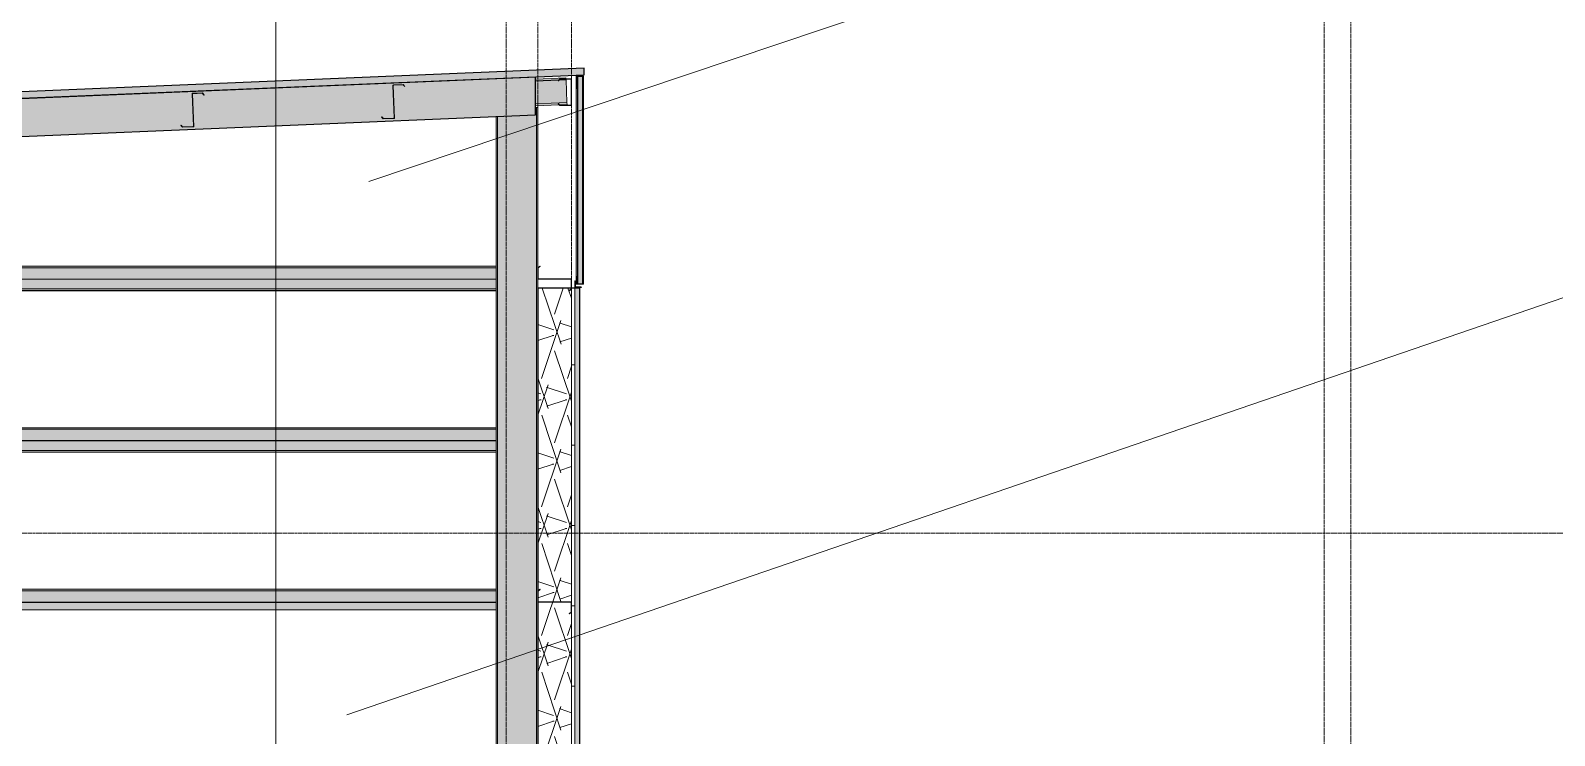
# Model space of a CAD drawing. Header units: inches. Extents: x -23445 to -32, y -314 to 853.
# Drawn here: x -7435.8 to -6980.8, y 201.4 to 411.9 of the extents above; entities that cross this region are included whole.
import ezdxf

# ---------------------------------------------------------------- set-up
doc = ezdxf.new("R2010")
doc.units = ezdxf.units.IN
doc.header["$MEASUREMENT"] = 0
doc.linetypes.add('Grid Line 1_2_', pattern=[0.875, 0.5, -0.125, 0.125, -0.125])
for name, color, linetype, lineweight in [('A-ANNO-IDEN', 131, 'Continuous', 9), ('A-CLNG', 13, 'Continuous', 9), ('A-CLNG-PATT', 13, 'Continuous', 9), ('A-FLOR-LEVL', 51, 'Continuous', 9), ('A-GLAZ-CWMG', 51, 'Continuous', 9), ('A-ROOF', 132, 'Continuous', 9), ('A-WALL', 113, 'Continuous', 9), ('A-WALL-PATT', 111, 'Continuous', 25), ('G-ANNO-SYMB', 111, 'Continuous', 9), ('S-BEAM', 12, 'Continuous', 9), ('S-COLS', 52, 'Continuous', 9), ('S-GRID', 1, 'Continuous', 9)]:
    doc.layers.add(name, color=color, linetype=linetype, lineweight=lineweight)
pattern_1 = [(45, (-21606.148, 72.082), (-19.007, 19.007), []), (45, (-21606.148, 100.882), (-19.007, 19.007), [])]
pattern_2 = [(161.57, (-21605.188, 73.042), (-7.6802237, -0.0009796), [0, -54.643, 6.067, 0]), (18.43, (-21607.108, 73.042), (-7.6802237, 0.0009796), [0, -54.643, 6.067, 0]), (108.43, (-21605.188, 73.042), (3.8382953, -19.20136532), [18.211, -42.499]), (71.57, (-21607.108, 73.042), (3.8382953, 19.20136532), [18.211, -42.499])]

# ---------------------------------------------------------------- blocks, each defined once
blk = doc.blocks.new('Girt_C - 8_D-1405488-Building Section - North_South looking West _ Fitness Center')
at = {"layer": 'S-BEAM'}
h = blk.add_hatch(dxfattribs=at)
h.set_pattern_fill('FP_45', color=256, style=0, pattern_type=2)
h.set_pattern_definition(pattern_1)
h.paths.add_polyline_path([(-21127.8, 389.49), (-21124.49, 389.49), (-21124.49, 389.6), (-21127.75, 389.6), (-21128.2, 390.13), (-21128.29, 390.06)], flags=0)
h.paths.add_polyline_path([(-21124.41, 389.67), (-21124.3, 389.67), (-21124.3, 397.3), (-21124.41, 397.3)], flags=0)
h.paths.add_polyline_path([(-21128.2, 396.84), (-21127.75, 397.38), (-21124.49, 397.38), (-21124.49, 397.49), (-21127.8, 397.49), (-21128.28, 396.91)], flags=0)
at = {"layer": 'S-BEAM', "lineweight": 15}
for p, q in [((-21127.8, 397.49), (-21128.28, 396.91)), ((-21128.28, 396.91), (-21128.2, 396.84)), ((-21128.2, 396.84), (-21127.75, 397.38)), ((-21124.49, 397.49), (-21127.8, 397.49)), ((-21127.75, 397.38), (-21124.49, 397.38)), ((-21124.41, 397.3), (-21124.41, 389.67)), ((-21124.3, 389.67), (-21124.3, 397.3)), ((-21128.2, 390.13), (-21128.29, 390.06)), ((-21128.29, 390.06), (-21127.8, 389.49)), ((-21127.75, 389.6), (-21128.2, 390.13)), ((-21127.8, 389.49), (-21124.49, 389.49)), ((-21124.49, 389.6), (-21127.75, 389.6))]:
    blk.add_line(p, q, dxfattribs=at)
for centre, radius, start, end in [((-21124.49, 397.3), 0.188, 0, 90), ((-21124.49, 397.3), 0.0782, 0, 87.8773), ((-21124.49, 389.67), 0.0782, 273.0424, 0), ((-21124.49, 389.67), 0.188, 270, 0)]:
    blk.add_arc(centre, radius, start, end, dxfattribs=at)
blk = doc.blocks.new('Rectangular Mullion - Profile_Polycarbonate_Upper and left-1149837-Building Section - North_South looking West _ Fitness Center')
at = {"layer": 'A-GLAZ-CWMG'}
blk.add_hatch(color=256, dxfattribs=at).paths.add_polyline_path([(-21122.85, 394.61), (-21122.79, 394.68), (-21122.79, 398.17), (-21120.78, 398.17), (-21120.72, 398.24), (-21122.85, 398.24)], flags=0)
at = {"layer": 'A-GLAZ-CWMG', "lineweight": 13}
for p, q in [((-21120.72, 398.24), (-21122.85, 398.24)), ((-21122.85, 398.24), (-21122.85, 394.61)), ((-21122.79, 394.68), (-21122.79, 398.17)), ((-21122.79, 398.17), (-21120.78, 398.17)), ((-21120.78, 398.17), (-21120.78, 395.46)), ((-21120.72, 395.4), (-21120.72, 398.24)), ((-21122.85, 394.61), (-21122.49, 394.61)), ((-21122.56, 394.68), (-21122.79, 394.68)), ((-21122.49, 394.86), (-21122.56, 394.86)), ((-21122.56, 394.86), (-21122.56, 394.68)), ((-21122.49, 394.61), (-21122.49, 394.86)), ((-21120.78, 395.46), (-21120.85, 395.46)), ((-21120.85, 395.46), (-21120.85, 395.4)), ((-21120.85, 395.4), (-21120.72, 395.4))]:
    blk.add_line(p, q, dxfattribs=at)
blk = doc.blocks.new('Rectangular Mullion - Profile_Polycarbonate_Lower-1149838-Building Section - North_South looking West _ Fitness Center')
at = {"layer": 'A-GLAZ-CWMG'}
blk.add_hatch(color=256, dxfattribs=at).paths.add_polyline_path([(-21122.85, 336.19), (-21120.72, 336.19), (-21120.78, 336.25), (-21122.79, 336.25), (-21122.85, 338.43)], flags=0)
at = {"layer": 'A-GLAZ-CWMG', "lineweight": 13}
for p, q in [((-21122.49, 338.43), (-21122.85, 338.43)), ((-21122.85, 338.43), (-21122.85, 336.19)), ((-21122.79, 336.25), (-21122.79, 338.37)), ((-21122.79, 338.37), (-21122.56, 338.37)), ((-21122.56, 338.37), (-21122.56, 338.18)), ((-21122.56, 338.18), (-21122.49, 338.18)), ((-21122.49, 338.18), (-21122.49, 338.43)), ((-21120.72, 337.64), (-21120.85, 337.64)), ((-21120.85, 337.64), (-21120.85, 337.58)), ((-21120.85, 337.58), (-21120.78, 337.58)), ((-21120.78, 337.58), (-21120.78, 336.25)), ((-21120.72, 336.19), (-21120.72, 337.64)), ((-21122.85, 336.19), (-21120.72, 336.19)), ((-21120.78, 336.25), (-21122.79, 336.25))]:
    blk.add_line(p, q, dxfattribs=at)
blk = doc.blocks.new('Rectangular Mullion - Profile_Polycarbonate_Upper and left-1189992-Building Section - North_South looking West _ Fitness Center')
at = {"layer": 'A-GLAZ-CWMG'}
for points in [[(-21122.49, 336.25), (-21122.49, 398.17), (-21122.79, 398.17), (-21122.79, 336.25)], [(-21120.92, 336.25), (-21120.92, 398.17), (-21122.49, 398.17), (-21122.49, 336.25)], [(-21122.49, 336.25), (-21122.49, 336.25), (-21122.49, 336.54)], [(-21120.92, 336.25), (-21120.85, 336.31), (-21120.92, 336.39)], [(-21120.85, 336.25), (-21120.78, 336.25), (-21120.85, 336.31)]]:
    blk.add_hatch(color=256, dxfattribs=at).paths.add_polyline_path(points, flags=0)
for p, q in [((-21122.49, 398.17), (-21122.49, 336.25)), ((-21120.85, 398.17), (-21120.85, 336.25)), ((-21122.85, 394.61), (-21122.85, 338.43)), ((-21120.72, 395.4), (-21120.72, 337.64))]:
    blk.add_line(p, q, dxfattribs=at)
blk = doc.blocks.new('Girt_Z - 10_D-1351983-Building Section - North_South looking West _ Fitness Center')
at = {"layer": 'S-BEAM'}
h = blk.add_hatch(dxfattribs=at)
h.set_pattern_fill('FP_45', color=256, style=0, pattern_type=2)
h.set_pattern_definition(pattern_1)
h.paths.add_polyline_path([(-21180.48, 385.52), (-21177.11, 385.66), (-21177.29, 385.76), (-21180.43, 385.63), (-21180.9, 386.15), (-21180.98, 386.07)], flags=0)
h.paths.add_polyline_path([(-21177.11, 385.66), (-21177.51, 395.46), (-21177.62, 395.46), (-21177.22, 385.84)], flags=0)
h.paths.add_polyline_path([(-21174.08, 395.15), (-21174, 395.22), (-21174.51, 395.78), (-21177.44, 395.65), (-21177.44, 395.55), (-21174.56, 395.67)], flags=0)
at = {"layer": 'S-BEAM', "lineweight": 15}
for p, q in [((-21177.62, 395.46), (-21177.22, 385.84)), ((-21177.11, 385.66), (-21177.51, 395.46)), ((-21174.51, 395.78), (-21177.44, 395.65)), ((-21177.44, 395.55), (-21174.56, 395.67)), ((-21174.56, 395.67), (-21174.08, 395.15)), ((-21174, 395.22), (-21174.51, 395.78)), ((-21174.08, 395.15), (-21174, 395.22)), ((-21180.9, 386.15), (-21180.98, 386.07)), ((-21180.98, 386.07), (-21180.48, 385.52)), ((-21180.43, 385.63), (-21180.9, 386.15)), ((-21180.48, 385.52), (-21177.11, 385.66)), ((-21177.29, 385.76), (-21180.43, 385.63))]:
    blk.add_line(p, q, dxfattribs=at)
for centre, radius, start, end in [((-21177.44, 395.47), 0.187, 92.3859, 182.3859), ((-21177.44, 395.47), 0.0782, 94.5087, 182.3859), ((-21177.3, 385.84), 0.0782, 275.4283, 2.3859)]:
    blk.add_arc(centre, radius, start, end, dxfattribs=at)
blk = doc.blocks.new('Girt_Z - 10_D-V110-Building Section - North_South looking West _ Fitness Center')
at = {"layer": 'S-BEAM', "lineweight": 15}
for p, q in [((-21237.57, 392.96), (-21237.17, 383.34)), ((-21237.05, 383.16), (-21237.46, 392.97)), ((-21234.46, 393.28), (-21237.39, 393.16)), ((-21237.39, 393.05), (-21234.5, 393.17)), ((-21234.5, 393.17), (-21234.03, 392.65)), ((-21233.95, 392.73), (-21234.46, 393.28)), ((-21234.03, 392.65), (-21233.95, 392.73)), ((-21240.85, 383.65), (-21240.93, 383.58)), ((-21240.93, 383.58), (-21240.43, 383.02)), ((-21240.38, 383.13), (-21240.85, 383.65)), ((-21240.43, 383.02), (-21237.05, 383.16)), ((-21237.24, 383.26), (-21240.38, 383.13))]:
    blk.add_line(p, q, dxfattribs=at)
for centre, radius, start, end in [((-21237.38, 392.97), 0.187, 92.3859, 182.3859), ((-21237.38, 392.97), 0.0782, 94.5087, 182.3859), ((-21237.25, 383.34), 0.0782, 275.4283, 2.3859)]:
    blk.add_arc(centre, radius, start, end, dxfattribs=at)
blk = doc.blocks.new('L-Angle - L2X2X3_16-1162514-Building Section - North_South looking West _ Fitness Center')
at = {"layer": 'S-BEAM', "lineweight": 15}
for p, q in [((-21123.3, 337.18), (-21123.3, 335.18)), ((-21123.12, 335.56), (-21123.12, 336.99)), ((-21123.3, 335.18), (-21121.3, 335.18)), ((-21121.49, 335.37), (-21122.93, 335.37))]:
    blk.add_line(p, q, dxfattribs=at)
for centre, start, end in [((-21123.3, 336.99), 0, 90), ((-21122.93, 335.56), 180, 270), ((-21121.49, 335.18), 0, 90)]:
    blk.add_arc(centre, 0.188, start, end, dxfattribs=at)
blk = doc.blocks.new('Girt_Z - 10_D-1223956-Building Section - North_South looking West _ Fitness Center')
at = {"layer": 'S-BEAM'}
h = blk.add_hatch(dxfattribs=at)
h.set_pattern_fill('FP_45', color=256, style=0, pattern_type=2)
h.set_pattern_definition(pattern_1)
h.paths.add_polyline_path([(-21124.88, 237.69), (-21124.3, 238.17), (-21124.3, 241.11), (-21124.41, 241.11), (-21124.41, 238.22), (-21124.95, 237.77)], flags=0)
h.paths.add_polyline_path([(-21134.3, 241.19), (-21134.19, 241.37), (-21134.19, 244.51), (-21133.66, 244.96), (-21133.73, 245.04), (-21134.3, 244.56)], flags=0)
h.paths.add_polyline_path([(-21124.49, 241.19), (-21124.49, 241.3), (-21134.12, 241.3), (-21134.3, 241.19)], flags=0)
at = {"layer": 'S-BEAM', "lineweight": 15}
for p, q in [((-21133.73, 245.04), (-21134.3, 244.56)), ((-21134.3, 244.56), (-21134.3, 241.19)), ((-21134.3, 241.19), (-21124.49, 241.19)), ((-21134.19, 244.51), (-21133.66, 244.96)), ((-21134.19, 241.37), (-21134.19, 244.51)), ((-21124.49, 241.3), (-21134.12, 241.3)), ((-21133.66, 244.96), (-21133.73, 245.04)), ((-21124.41, 238.22), (-21124.95, 237.77)), ((-21124.95, 237.77), (-21124.88, 237.69)), ((-21124.88, 237.69), (-21124.3, 238.17)), ((-21124.41, 241.11), (-21124.41, 238.22)), ((-21124.3, 238.17), (-21124.3, 241.11))]:
    blk.add_line(p, q, dxfattribs=at)
for centre, radius, start, end in [((-21134.12, 241.38), 0.0782, 183.0424, 270), ((-21124.49, 241.11), 0.187, 360, 90), ((-21124.49, 241.11), 0.0782, 2.1227, 90)]:
    blk.add_arc(centre, radius, start, end, dxfattribs=at)
blk = doc.blocks.new('Girt_Z - 10_D-V176-Building Section - North_South looking West _ Fitness Center')
at = {"layer": 'S-BEAM', "lineweight": 15}
for p, q in [((-21133.73, 341.54), (-21134.3, 341.06)), ((-21134.19, 341.01), (-21133.66, 341.46)), ((-21133.66, 341.46), (-21133.73, 341.54)), ((-21134.3, 341.06), (-21134.3, 337.69)), ((-21134.3, 337.69), (-21124.49, 337.69)), ((-21134.19, 337.87), (-21134.19, 341.01)), ((-21124.49, 337.8), (-21134.12, 337.8)), ((-21124.41, 337.61), (-21124.41, 334.72)), ((-21124.3, 334.67), (-21124.3, 337.61)), ((-21124.41, 334.72), (-21124.95, 334.27)), ((-21124.95, 334.27), (-21124.88, 334.19)), ((-21124.88, 334.19), (-21124.3, 334.67))]:
    blk.add_line(p, q, dxfattribs=at)
for centre, radius, start, end in [((-21134.12, 337.88), 0.0782, 183.0424, 270), ((-21124.49, 337.61), 0.187, 360, 90), ((-21124.49, 337.61), 0.0782, 2.1227, 90)]:
    blk.add_arc(centre, radius, start, end, dxfattribs=at)
blk = doc.blocks.new('Girt_Z - 10_D-1254871-Building Section - North_South looking West _ Fitness Center')
at = {"layer": 'S-BEAM'}
h = blk.add_hatch(color=256, dxfattribs=at)
h.paths.add_polyline_path([(-21709.01, 241.19), (-21630.3, 241.19), (-21630.3, 244.56), (-21706.8, 244.56)], flags=0)
h.paths.add_polyline_path([(-21146.8, 241.19), (-21146.8, 244.56), (-21381.05, 244.56), (-21381.05, 241.19), (-21174.79, 241.19)], flags=0)
h.paths.add_polyline_path([(-21710.41, 241.19), (-21710.21, 241.19), (-21708.01, 244.56), (-21790.35, 244.56), (-21788.07, 241.19), (-21717.02, 241.19)], flags=0)
h.paths.add_polyline_path([(-21389.05, 241.19), (-21389.05, 244.56), (-21622.3, 244.56), (-21622.3, 241.19), (-21407.18, 241.19)], flags=0)
h.paths.add_polyline_path([(-21833.22, 241.19), (-21789.28, 241.19), (-21791.56, 244.56), (-21863.55, 244.56), (-21863.55, 241.19)], flags=0)
h.paths.add_polyline_path([(-21871.55, 241.19), (-21871.55, 244.56), (-22104.8, 244.56), (-22104.8, 241.19), (-21871.95, 241.19)], flags=0)
h.paths.add_polyline_path([(-22112.8, 241.19), (-22112.8, 244.56), (-22347.3, 244.56), (-22347.3, 241.19), (-22259.26, 241.19)], flags=0)
for points in [[(-21174.79, 244.56), (-21146.8, 244.56), (-21146.8, 245.04), (-21381.05, 245.04), (-21381.05, 244.56), (-21329.71, 244.56)], [(-21146.8, 238.94), (-21146.8, 241.11), (-21381.05, 241.11), (-21381.05, 238.94), (-21174.79, 238.94)]]:
    blk.add_hatch(color=256, dxfattribs=at).paths.add_polyline_path(points, flags=0)
for p, q in [((-21381.05, 245.04), (-21146.8, 245.04)), ((-21381.05, 244.56), (-21146.8, 244.56)), ((-21381.05, 241.19), (-21146.8, 241.19)), ((-21381.05, 241.11), (-21146.8, 241.11))]:
    blk.add_line(p, q, dxfattribs=at)
blk = doc.blocks.new('Girt_Z - 10_D-1249026-Building Section - North_South looking West _ Fitness Center')
at = {"layer": 'S-BEAM'}
for points in [[(-21174.79, 341.06), (-21146.8, 341.06), (-21146.8, 341.54), (-21381.05, 341.54), (-21381.05, 341.06), (-21329.71, 341.06)], [(-21174.79, 334.72), (-21146.8, 334.72), (-21146.8, 337.61), (-21381.05, 337.61), (-21381.05, 334.72), (-21329.71, 334.72)], [(-21174.79, 334.27), (-21146.8, 334.27), (-21146.8, 334.72), (-21381.05, 334.72), (-21381.05, 334.27), (-21329.71, 334.27)]]:
    blk.add_hatch(color=256, dxfattribs=at).paths.add_polyline_path(points, flags=0)
h = blk.add_hatch(color=256, dxfattribs=at)
h.paths.add_polyline_path([(-21146.8, 337.69), (-21146.8, 341.06), (-21381.05, 341.06), (-21381.05, 337.69), (-21174.79, 337.69)], flags=0)
h.paths.add_polyline_path([(-22104.8, 337.69), (-21871.55, 337.69), (-21871.55, 341.06), (-22104.8, 341.06)], flags=0)
h.paths.add_polyline_path([(-21389.05, 337.69), (-21389.05, 341.06), (-21622.3, 341.06), (-21622.3, 337.69), (-21407.18, 337.69)], flags=0)
h.paths.add_polyline_path([(-21863.55, 337.69), (-21854.25, 337.69), (-21856.52, 341.06), (-21863.55, 341.06)], flags=0)
h.paths.add_polyline_path([(-21630.3, 337.69), (-21630.3, 341.06), (-21643.61, 341.06), (-21645.73, 337.69), (-21639.56, 337.69)], flags=0)
h.paths.add_polyline_path([(-21852.81, 337.69), (-21647.01, 337.69), (-21644.89, 341.06), (-21855.32, 341.06), (-21853.04, 337.69), (-21852.84, 337.69)], flags=0)
for p, q in [((-21381.05, 341.54), (-21146.8, 341.54)), ((-21381.05, 341.06), (-21146.8, 341.06)), ((-21381.05, 337.69), (-21146.8, 337.69)), ((-21381.05, 337.61), (-21146.8, 337.61)), ((-21381.05, 334.72), (-21146.8, 334.72)), ((-21381.05, 334.27), (-21146.8, 334.27)), ((-21381.05, 334.19), (-21146.8, 334.19))]:
    blk.add_line(p, q, dxfattribs=at)
blk = doc.blocks.new('Girt_C - 8_D-1405507-Building Section - North_South looking West _ Fitness Center')
at = {"layer": 'S-BEAM'}
h = blk.add_hatch(color=256, dxfattribs=at)
h.paths.add_polyline_path([(-21135.05, 396.85), (-21128.1, 397.14), (-21127.75, 397.49), (-21125.92, 397.49), (-21125.94, 397.8), (-21135.05, 397.38)], flags=0)
h.paths.add_polyline_path([(-21127.95, 397.14), (-21125.91, 397.23), (-21125.92, 397.38), (-21127.8, 397.32)], flags=0)
for points in [[(-21135.05, 390.06), (-21125.63, 390.45), (-21125.93, 397.16), (-21128.01, 397.07), (-21128.2, 396.84), (-21128.28, 396.91), (-21128.16, 397.06), (-21135.05, 396.78), (-21135.05, 390.13)], [(-21135.05, 389.41), (-21127.99, 389.71), (-21128.29, 390.06), (-21128.2, 390.13), (-21127.75, 389.72), (-21125.6, 389.81), (-21125.63, 390.38), (-21135.05, 389.99), (-21135.05, 389.6)]]:
    blk.add_hatch(color=256, dxfattribs=at).paths.add_polyline_path(points, flags=0)
for p, q in [((-21135.05, 397.42), (-21125.94, 397.8)), ((-21128.1, 397.14), (-21135.05, 396.85)), ((-21128.16, 397.06), (-21135.05, 396.78)), ((-21125.91, 397.16), (-21128.01, 397.07)), ((-21125.91, 397.23), (-21127.95, 397.14)), ((-21125.94, 397.8), (-21125.92, 397.49)), ((-21125.92, 397.38), (-21125.91, 397.23)), ((-21125.91, 397.23), (-21125.91, 397.16)), ((-21125.91, 397.16), (-21125.63, 390.45)), ((-21125.63, 390.45), (-21135.05, 390.06)), ((-21125.63, 390.38), (-21135.05, 389.99)), ((-21127.99, 389.71), (-21135.05, 389.41)), ((-21125.6, 389.81), (-21127.85, 389.71)), ((-21125.63, 390.45), (-21125.63, 390.38)), ((-21125.63, 390.38), (-21125.6, 389.81))]:
    blk.add_line(p, q, dxfattribs=at)
blk = doc.blocks.new('Girt_Z - 10_D-1255459-Building Section - North_South looking West _ Fitness Center')
at = {"layer": 'S-BEAM'}
for points in [[(-21174.79, 292.81), (-21146.8, 292.81), (-21146.8, 293.29), (-21381.05, 293.29), (-21381.05, 292.81), (-21329.71, 292.81)], [(-21174.79, 289.44), (-21146.8, 289.44), (-21146.8, 292.81), (-21381.05, 292.81), (-21381.05, 289.44), (-21329.71, 289.44)], [(-21174.79, 286.47), (-21146.8, 286.47), (-21146.8, 289.36), (-21381.05, 289.36), (-21381.05, 286.47), (-21329.71, 286.47)], [(-21174.79, 286.02), (-21146.8, 286.02), (-21146.8, 286.47), (-21381.05, 286.47), (-21381.05, 286.02), (-21329.71, 286.02)]]:
    blk.add_hatch(color=256, dxfattribs=at).paths.add_polyline_path(points, flags=0)
for p, q in [((-21381.05, 293.29), (-21146.8, 293.29)), ((-21381.05, 292.81), (-21146.8, 292.81)), ((-21381.05, 289.44), (-21146.8, 289.44)), ((-21381.05, 289.36), (-21146.8, 289.36)), ((-21381.05, 286.47), (-21146.8, 286.47)), ((-21381.05, 286.02), (-21146.8, 286.02)), ((-21381.05, 285.94), (-21146.8, 285.94))]:
    blk.add_line(p, q, dxfattribs=at)

msp = doc.modelspace()

# ---------------------------------------------------------------- hatches: boundary and pattern name
at = {"layer": 'A-CLNG-PATT'}
h = msp.add_hatch(dxfattribs=at)
h.set_pattern_fill('FP_43', color=256, style=0, pattern_type=2)
h.set_pattern_definition(pattern_2)
h.paths.add_polyline_path([(-8520.68, 335.22), (-7285.06, 386.7), (-7285.06, 397.96), (-8520.68, 346.48), (-8520.68, 343.72)], flags=0)
at = {"layer": 'A-ROOF'}
msp.add_hatch(color=256, dxfattribs=at).paths.add_polyline_path([(-8583.1, 343.95), (-7270.46, 398.65), (-7270.46, 400.65), (-8583.1, 345.96)], flags=0)
at = {"layer": 'A-WALL'}
msp.add_hatch(color=256, dxfattribs=at).paths.add_polyline_path([(-7273.31, 146.25), (-7271.81, 146.25), (-7271.81, 335), (-7273.31, 335), (-7273.31, 152.28)], flags=0)
at = {"layer": 'A-WALL-PATT', "lineweight": 9, "transparency": 33554649}
msp.add_hatch(color=256, dxfattribs=at).paths.add_polyline_path([(-7272.5, 336.25), (-7270.92, 336.25), (-7270.92, 398.17), (-7272.5, 398.17), (-7272.5, 343.72)], flags=0)
at = {"layer": 'A-WALL-PATT', "lineweight": 9}
h = msp.add_hatch(dxfattribs=at)
h.set_pattern_fill('FP_43', color=256, style=0, pattern_type=2)
h.set_pattern_definition(pattern_2)
h.paths.add_polyline_path([(-7274.31, 146.25), (-7274.31, 335), (-7284.31, 335), (-7284.31, 146.25), (-7276.38, 146.25)], flags=0)
h = msp.add_hatch(dxfattribs=at)
h.set_pattern_fill('FP_48', color=256, style=0, pattern_type=2)
h.set_pattern_definition([(0, (-21606.148, 72.082), (0, 24), []), (90, (-21606.148, 72.082), (-24, 1e-15), [])])
h.paths.add_polyline_path([(-7274.31, 146.25), (-7273.31, 146.25), (-7273.31, 335), (-7274.31, 335), (-7274.31, 152.28)], flags=0)
at = {"layer": 'S-COLS', "lineweight": 5}
for points in [[(-7285.26, 0), (-7285.06, 0), (-7284.97, 146.25), (-7284.74, 146.25), (-7284.79, 388.92), (-7285.06, 388.92), (-7285.09, 386.7), (-7285.43, 386.69), (-7285.43, 0), (-7285.27, 0)], [(-7284.31, 146.25), (-7284.31, 388.92), (-7284.74, 388.92), (-7284.74, 146.25)], [(-7296.81, 0), (-7296.37, 0), (-7296.37, 386.23), (-7296.81, 386.21), (-7296.81, 21.29)], [(-7295.86, 0), (-7295.68, 0), (-7295.68, 386.26), (-7296.37, 386.23), (-7296.33, 0), (-7296.03, 0)], [(-7287.18, 0), (-7287.18, 144), (-7285.43, 144), (-7285.43, 386.69), (-7295.68, 386.26), (-7295.68, 0)]]:
    msp.add_hatch(color=256, dxfattribs=at).paths.add_polyline_path(points, flags=0)

# ---------------------------------------------------------------- linework, layer by layer
at = {"layer": 'A-ANNO-IDEN', "color": 153}
for p, q in [((-7334.76, 366.87), (-6968, 490.08)), ((-7341.33, 207.52), (-6968, 335.66))]:
    msp.add_line(p, q, dxfattribs=at)
at = {"layer": 'A-CLNG', "lineweight": 25}
for p, q in [((-7285.06, 397.96), (-8520.68, 346.48)), ((-7285.06, 386.7), (-7285.06, 397.96)), ((-8520.68, 335.22), (-7285.06, 386.7))]:
    msp.add_line(p, q, dxfattribs=at)
at = {"layer": 'A-FLOR-LEVL', "linetype": 'Grid Line 1_2_'}
msp.add_line((-9377.38, 261.75), (-6327.09, 261.75), dxfattribs=at)
at = {"layer": 'A-ROOF', "lineweight": 25}
for p, q in [((-7270.46, 400.65), (-8583.1, 345.96)), ((-7270.46, 398.65), (-7270.46, 400.65)), ((-8583.1, 343.95), (-7270.46, 398.65))]:
    msp.add_line(p, q, dxfattribs=at)
at = {"layer": 'A-WALL', "lineweight": 25}
for p, q in [((-7270.92, 398.17), (-7272.5, 398.17)), ((-7272.5, 398.17), (-7272.5, 336.25)), ((-7270.92, 336.25), (-7270.92, 398.17)), ((-7271.81, 335), (-7284.31, 335)), ((-7284.31, 335), (-7284.31, 146.25)), ((-7272.5, 336.25), (-7270.92, 336.25)), ((-7271.81, 144), (-7271.81, 335))]:
    msp.add_line(p, q, dxfattribs=at)
at = {"layer": 'A-WALL'}
for p, q in [((-7274.31, 144), (-7274.31, 335)), ((-7273.31, 144), (-7273.31, 335)), ((-7296.81, 238.94), (-7531.06, 238.94))]:
    msp.add_line(p, q, dxfattribs=at)
at = {"layer": 'G-ANNO-SYMB'}
msp.add_line((-7362.53, 545.16), (-7362.53, -79.66), dxfattribs=at)
at = {"layer": 'S-COLS'}
for p, q in [((-7285.05, 388.92), (-7284.74, 388.92)), ((-7284.74, 388.92), (-7284.31, 388.92)), ((-7284.74, 388.92), (-7284.74, 146.25)), ((-7284.31, 388.92), (-7284.31, 341.06)), ((-7296.81, 386.21), (-7296.81, 0)), ((-7296.37, 386.23), (-7296.37, 0)), ((-7284.31, 337.69), (-7284.31, 335))]:
    msp.add_line(p, q, dxfattribs=at)
at = {"layer": 'S-GRID', "linetype": 'Grid Line 1_2_'}
for p, q in [((-7293.81, -293.04), (-7293.81, 738.66)), ((-7284.31, -293.04), (-7284.31, 738.66)), ((-7274.31, -293.04), (-7274.31, 738.66)), ((-7049.56, -293.04), (-7049.56, 738.66)), ((-7041.56, -293.04), (-7041.56, 738.66))]:
    msp.add_line(p, q, dxfattribs=at)

# ---------------------------------------------------------------- block references
at = {"layer": 'A-GLAZ-CWMG'}
for name in ['Rectangular Mullion - Profile_Polycarbonate_Upper and left-1149837-Building Section - North_South looking West _ Fitness Center', 'Rectangular Mullion - Profile_Polycarbonate_Upper and left-1189992-Building Section - North_South looking West _ Fitness Center', 'Rectangular Mullion - Profile_Polycarbonate_Lower-1149838-Building Section - North_South looking West _ Fitness Center']:
    msp.add_blockref(name, (13850, 0), dxfattribs=at)
at = {"layer": 'S-BEAM'}
for name in ['Girt_C - 8_D-1405507-Building Section - North_South looking West _ Fitness Center', 'Girt_C - 8_D-1405488-Building Section - North_South looking West _ Fitness Center', 'Girt_Z - 10_D-V110-Building Section - North_South looking West _ Fitness Center', 'Girt_Z - 10_D-1351983-Building Section - North_South looking West _ Fitness Center', 'Girt_Z - 10_D-1249026-Building Section - North_South looking West _ Fitness Center', 'Girt_Z - 10_D-V176-Building Section - North_South looking West _ Fitness Center', 'L-Angle - L2X2X3_16-1162514-Building Section - North_South looking West _ Fitness Center', 'Girt_Z - 10_D-1255459-Building Section - North_South looking West _ Fitness Center', 'Girt_Z - 10_D-1254871-Building Section - North_South looking West _ Fitness Center', 'Girt_Z - 10_D-1223956-Building Section - North_South looking West _ Fitness Center']:
    msp.add_blockref(name, (13850, 0), dxfattribs=at)

doc.saveas('drawing.dxf')
